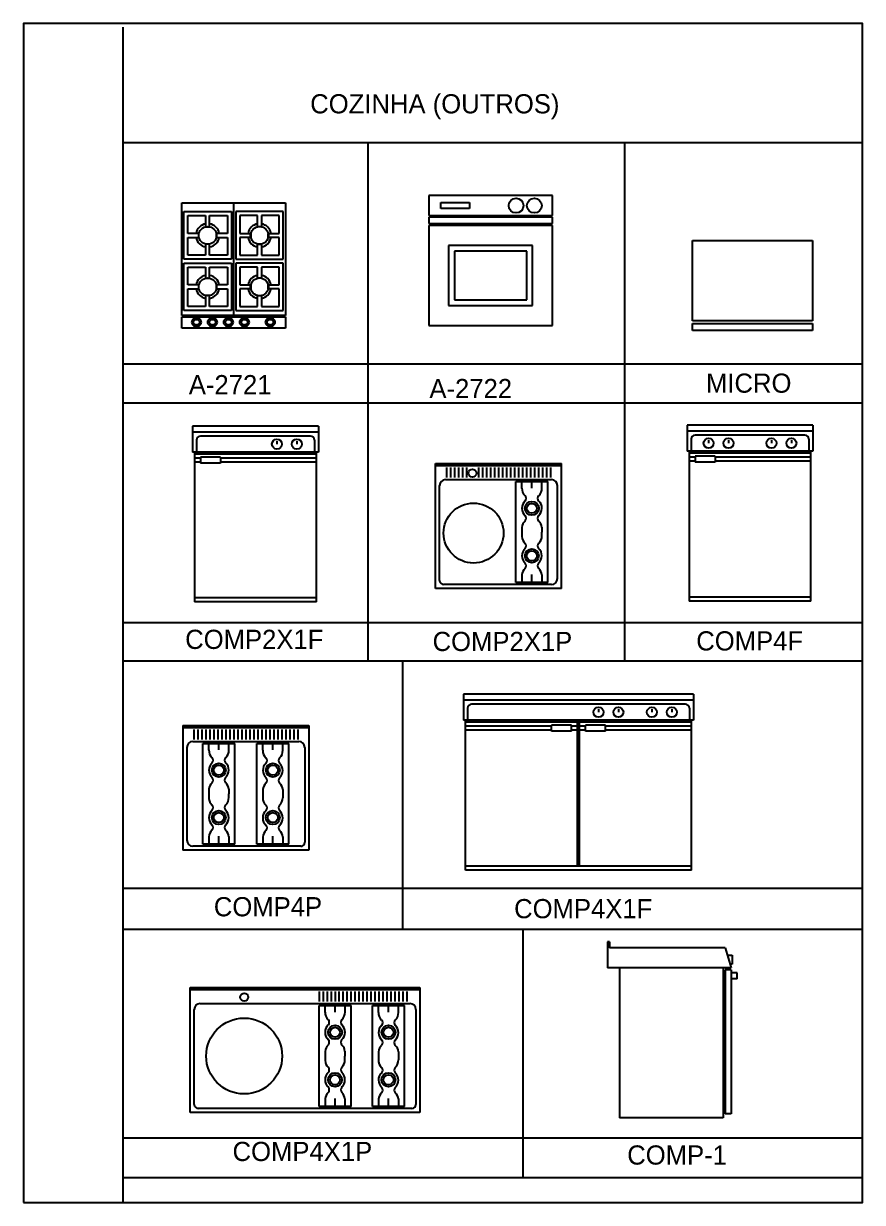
# Model space of a CAD drawing. Extents: x 15.4 to 35.8, y -13.1 to -0.1.
# Drawn here: x 20.28 to 24.48, y -12.97 to -7.07 of the extents above; entities that cross this region are included whole.
import ezdxf

# ---------------------------------------------------------------- set-up
doc = ezdxf.new("R2010")
doc.units = 0
doc.header["$MEASUREMENT"] = 0
doc.layers.get('0').update_dxf_attribs({"linetype": 'CONTINUOUS'})
for name, color, linetype in [('A-MOBILIA', 2, 'CONTINUOUS'), ('A-PECAS', 2, 'CONTINUOUS'), ('A-PEÇAS', 2, 'CONTINUOUS'), ('ELEV', 2, 'CONTINUOUS'), ('ESC1-50', 1, 'CONTINUOUS'), ('ESC50', 1, 'CONTINUOUS'), ('FOLHA', 3, 'CONTINUOUS'), ('PLANTA', 2, 'CONTINUOUS')]:
    doc.layers.add(name, color=color, linetype=linetype)

# ---------------------------------------------------------------- blocks, each defined once
blk = doc.blocks.new('A-2721')
at = {"layer": 'A-PEÇAS'}
for p, q in [((-0.26, 0), (0.26, 0)), ((-0.26, -0.563), (-0.26, 0)), ((0, 0), (0, -0.563)), ((0.26, 0), (0.26, -0.563)), ((-0.2488, -0.0435), (-0.0112, -0.0435)), ((-0.2488, -0.2812), (-0.2488, -0.0435)), ((-0.0112, -0.0435), (-0.0112, -0.2812)), ((0.0112, -0.0435), (0.0112, -0.2812)), ((0.2488, -0.0435), (0.0112, -0.0435)), ((0.2488, -0.2812), (0.2488, -0.0435)), ((-0.0112, -0.2812), (-0.2488, -0.2812)), ((0.0112, -0.2812), (0.2488, -0.2812)), ((-0.2488, -0.3012), (-0.0112, -0.3012)), ((-0.2488, -0.5389), (-0.2488, -0.3012)), ((-0.0112, -0.3012), (-0.0112, -0.5389)), ((0.2488, -0.3012), (0.0112, -0.3012)), ((0.0112, -0.3012), (0.0112, -0.5389)), ((0.2488, -0.5389), (0.2488, -0.3012)), ((0.26, -0.563), (-0.26, -0.563)), ((-0.26, -0.5704), (0.26, -0.5704)), ((-0.26, -0.6268), (-0.26, -0.5704)), ((-0.0112, -0.5389), (-0.2488, -0.5389)), ((0.0112, -0.5389), (0.2488, -0.5389)), ((0.26, -0.5704), (0.26, -0.6268)), ((0.26, -0.6268), (-0.26, -0.6268))]:
    blk.add_line(p, q, dxfattribs=at)
at = {"layer": 'ESC50'}
for p, q in [((-0.2288, -0.0635), (-0.14, -0.0635)), ((-0.2288, -0.1524), (-0.2288, -0.0635)), ((-0.14, -0.0635), (-0.14, -0.1189)), ((-0.12, -0.1189), (-0.12, -0.0635)), ((-0.12, -0.0635), (-0.0312, -0.0635)), ((-0.0312, -0.0635), (-0.0312, -0.1524)), ((0.12, -0.0635), (0.0312, -0.0635)), ((0.0312, -0.0635), (0.0312, -0.1524)), ((0.12, -0.1189), (0.12, -0.0635)), ((0.2288, -0.0635), (0.14, -0.0635)), ((0.14, -0.0635), (0.14, -0.1189)), ((0.2288, -0.1524), (0.2288, -0.0635)), ((-0.1735, -0.1524), (-0.2288, -0.1524)), ((-0.2288, -0.1724), (-0.1735, -0.1724)), ((-0.2288, -0.2612), (-0.2288, -0.1724)), ((-0.1735, -0.1724), (-0.1735, -0.1524)), ((-0.14, -0.1189), (-0.12, -0.1189)), ((-0.0865, -0.1524), (-0.0865, -0.1724)), ((-0.0312, -0.1524), (-0.0865, -0.1524)), ((-0.0865, -0.1724), (-0.0312, -0.1724)), ((-0.0312, -0.1724), (-0.0312, -0.2612)), ((0.0312, -0.1524), (0.0865, -0.1524)), ((0.0865, -0.1724), (0.0312, -0.1724)), ((0.0312, -0.1724), (0.0312, -0.2612)), ((0.0865, -0.1524), (0.0865, -0.1724)), ((0.14, -0.1189), (0.12, -0.1189)), ((0.1735, -0.1724), (0.1735, -0.1524)), ((0.1735, -0.1524), (0.2288, -0.1524)), ((0.2288, -0.1724), (0.1735, -0.1724)), ((0.2288, -0.2612), (0.2288, -0.1724)), ((-0.12, -0.2059), (-0.14, -0.2059)), ((-0.14, -0.2059), (-0.14, -0.2612)), ((-0.12, -0.2612), (-0.12, -0.2059)), ((0.12, -0.2612), (0.12, -0.2059)), ((0.12, -0.2059), (0.14, -0.2059)), ((0.14, -0.2059), (0.14, -0.2612)), ((-0.14, -0.2612), (-0.2288, -0.2612)), ((-0.0312, -0.2612), (-0.12, -0.2612)), ((0.0312, -0.2612), (0.12, -0.2612)), ((0.14, -0.2612), (0.2288, -0.2612)), ((-0.2288, -0.3212), (-0.14, -0.3212)), ((-0.2288, -0.4101), (-0.2288, -0.3212)), ((-0.14, -0.3212), (-0.14, -0.3766)), ((-0.12, -0.3766), (-0.12, -0.3212)), ((-0.12, -0.3212), (-0.0312, -0.3212)), ((-0.0312, -0.3212), (-0.0312, -0.4101)), ((0.12, -0.3212), (0.0312, -0.3212)), ((0.0312, -0.3212), (0.0312, -0.4101)), ((0.12, -0.3766), (0.12, -0.3212)), ((0.2288, -0.3212), (0.14, -0.3212)), ((0.14, -0.3212), (0.14, -0.3766)), ((0.2288, -0.4101), (0.2288, -0.3212)), ((-0.1735, -0.4101), (-0.2288, -0.4101)), ((-0.1735, -0.4301), (-0.1735, -0.4101)), ((-0.14, -0.3766), (-0.12, -0.3766)), ((-0.0312, -0.4101), (-0.0865, -0.4101)), ((-0.0865, -0.4101), (-0.0865, -0.4301)), ((0.0312, -0.4101), (0.0865, -0.4101)), ((0.0865, -0.4101), (0.0865, -0.4301)), ((0.14, -0.3766), (0.12, -0.3766)), ((0.1735, -0.4101), (0.2288, -0.4101)), ((0.1735, -0.4301), (0.1735, -0.4101)), ((-0.2288, -0.4301), (-0.1735, -0.4301)), ((-0.2288, -0.5189), (-0.2288, -0.4301)), ((-0.12, -0.4636), (-0.14, -0.4636)), ((-0.14, -0.4636), (-0.14, -0.5189)), ((-0.12, -0.5189), (-0.12, -0.4636)), ((-0.0865, -0.4301), (-0.0312, -0.4301)), ((-0.0312, -0.4301), (-0.0312, -0.5189)), ((0.0865, -0.4301), (0.0312, -0.4301)), ((0.0312, -0.4301), (0.0312, -0.5189)), ((0.12, -0.5189), (0.12, -0.4636)), ((0.12, -0.4636), (0.14, -0.4636)), ((0.14, -0.4636), (0.14, -0.5189)), ((0.2288, -0.4301), (0.1735, -0.4301)), ((0.2288, -0.5189), (0.2288, -0.4301)), ((-0.14, -0.5189), (-0.2288, -0.5189)), ((-0.0312, -0.5189), (-0.12, -0.5189)), ((0.0312, -0.5189), (0.12, -0.5189)), ((0.14, -0.5189), (0.2288, -0.5189))]:
    blk.add_line(p, q, dxfattribs=at)
for centre in [(-0.13, -0.1624), (0.13, -0.1624), (-0.13, -0.4201), (0.13, -0.4201)]:
    blk.add_circle(centre, 0.0446, dxfattribs=at)
for centre, radius, start, end in [((-0.13, -0.1624), 0.0586, 99.83336, 170.16664), ((-0.13, -0.1624), 0.0586, 9.83336, 80.16664), ((0.13, -0.1624), 0.0586, 99.83336, 170.16664), ((0.13, -0.1624), 0.0586, 9.83336, 80.16664), ((-0.13, -0.1624), 0.0586, 189.83336, 260.16664), ((-0.13, -0.1624), 0.0586, 279.83336, 350.16664), ((0.13, -0.1624), 0.0586, 189.83336, 260.16664), ((0.13, -0.1624), 0.0586, 279.83336, 350.16664), ((-0.13, -0.4201), 0.0586, 99.83336, 170.16664), ((-0.13, -0.4201), 0.0586, 9.83336, 80.16664), ((0.13, -0.4201), 0.0586, 99.83336, 170.16664), ((0.13, -0.4201), 0.0586, 9.83336, 80.16664), ((-0.13, -0.4201), 0.0586, 189.83336, 260.16664), ((-0.13, -0.4201), 0.0586, 279.83336, 350.16664), ((0.13, -0.4201), 0.0586, 189.83336, 260.16664), ((0.13, -0.4201), 0.0586, 279.83336, 350.16664), ((-0.1932, -0.5969), 0.0172, 150.73344, 180), ((-0.1896, -0.5989), 0.0214, 126.46923, 150.73344), ((-0.1872, -0.6021), 0.0253, 107.02238, 126.46923), ((-0.1896, -0.5989), 0.0134, 126.46923, 150.73344), ((-0.1896, -0.5989), 0.0134, 126.46923, 150.73344), ((-0.1872, -0.6021), 0.0173, 107.02238, 126.46923), ((-0.1872, -0.6021), 0.0173, 107.02238, 126.46923), ((-0.1857, -0.6071), 0.0305, 90, 107.02238), ((-0.1857, -0.6071), 0.0225, 90, 107.02238), ((-0.1857, -0.6071), 0.0225, 90, 107.02238), ((-0.1857, -0.6071), 0.0305, 72.97762, 90), ((-0.1857, -0.6071), 0.0225, 72.97762, 90), ((-0.1857, -0.6071), 0.0225, 72.97762, 90), ((-0.1842, -0.6021), 0.0173, 53.53077, 72.97762), ((-0.1842, -0.6021), 0.0173, 53.53077, 72.97762), ((-0.1842, -0.6021), 0.0253, 53.53077, 72.97762), ((-0.1818, -0.5989), 0.0134, 29.26656, 53.53077), ((-0.1818, -0.5989), 0.0134, 29.26656, 53.53077), ((-0.1818, -0.5989), 0.0214, 29.26656, 53.53077), ((-0.1782, -0.5969), 0.0172, 0, 29.26656), ((-0.1132, -0.5969), 0.0172, 150.73344, 180), ((-0.1096, -0.5989), 0.0214, 126.46923, 150.73344), ((-0.1072, -0.6021), 0.0253, 107.02238, 126.46923), ((-0.1096, -0.5989), 0.0134, 126.46923, 150.73344), ((-0.1096, -0.5989), 0.0134, 126.46923, 150.73344), ((-0.1072, -0.6021), 0.0173, 107.02238, 126.46923), ((-0.1072, -0.6021), 0.0173, 107.02238, 126.46923), ((-0.1057, -0.6071), 0.0305, 90, 107.02238), ((-0.1057, -0.6071), 0.0225, 90, 107.02238), ((-0.1057, -0.6071), 0.0225, 90, 107.02238), ((-0.1057, -0.6071), 0.0305, 72.97762, 90), ((-0.1057, -0.6071), 0.0225, 72.97762, 90), ((-0.1057, -0.6071), 0.0225, 72.97762, 90), ((-0.1042, -0.6021), 0.0173, 53.53077, 72.97762), ((-0.1042, -0.6021), 0.0173, 53.53077, 72.97762), ((-0.1042, -0.6021), 0.0253, 53.53077, 72.97762), ((-0.1018, -0.5989), 0.0134, 29.26656, 53.53077), ((-0.1018, -0.5989), 0.0134, 29.26656, 53.53077), ((-0.1018, -0.5989), 0.0214, 29.26656, 53.53077), ((-0.0982, -0.5969), 0.0172, 0, 29.26656), ((-0.0332, -0.5969), 0.0172, 150.73344, 180), ((-0.0296, -0.5989), 0.0214, 126.46923, 150.73344), ((-0.0272, -0.6021), 0.0253, 107.02238, 126.46923), ((-0.0296, -0.5989), 0.0134, 126.46923, 150.73344), ((-0.0296, -0.5989), 0.0134, 126.46923, 150.73344), ((-0.0272, -0.6021), 0.0173, 107.02238, 126.46923), ((-0.0272, -0.6021), 0.0173, 107.02238, 126.46923), ((-0.0257, -0.6071), 0.0305, 90, 107.02238), ((-0.0257, -0.6071), 0.0225, 90, 107.02238), ((-0.0257, -0.6071), 0.0225, 90, 107.02238), ((-0.0257, -0.6071), 0.0305, 72.97762, 90), ((-0.0257, -0.6071), 0.0225, 72.97762, 90), ((-0.0257, -0.6071), 0.0225, 72.97762, 90), ((-0.0242, -0.6021), 0.0173, 53.53077, 72.97762), ((-0.0242, -0.6021), 0.0173, 53.53077, 72.97762), ((-0.0242, -0.6021), 0.0253, 53.53077, 72.97762), ((-0.0218, -0.5989), 0.0134, 29.26656, 53.53077), ((-0.0218, -0.5989), 0.0134, 29.26656, 53.53077), ((-0.0218, -0.5989), 0.0214, 29.26656, 53.53077), ((-0.0182, -0.5969), 0.0172, 360, 29.26656), ((0.0468, -0.5969), 0.0172, 150.73344, 180), ((0.0504, -0.5989), 0.0214, 126.46923, 150.73344), ((0.0528, -0.6021), 0.0253, 107.02238, 126.46923), ((0.0504, -0.5989), 0.0134, 126.46923, 150.73344), ((0.0504, -0.5989), 0.0134, 126.46923, 150.73344), ((0.0528, -0.6021), 0.0173, 107.02238, 126.46923), ((0.0528, -0.6021), 0.0173, 107.02238, 126.46923), ((0.0543, -0.6071), 0.0305, 90, 107.02238), ((0.0543, -0.6071), 0.0225, 90, 107.02238), ((0.0543, -0.6071), 0.0225, 90, 107.02238), ((0.0543, -0.6071), 0.0305, 72.97762, 90), ((0.0543, -0.6071), 0.0225, 72.97762, 90), ((0.0543, -0.6071), 0.0225, 72.97762, 90), ((0.0558, -0.6021), 0.0173, 53.53077, 72.97762), ((0.0558, -0.6021), 0.0173, 53.53077, 72.97762), ((0.0558, -0.6021), 0.0253, 53.53077, 72.97762), ((0.0582, -0.5989), 0.0134, 29.26656, 53.53077), ((0.0582, -0.5989), 0.0134, 29.26656, 53.53077), ((0.0582, -0.5989), 0.0214, 29.26656, 53.53077), ((0.0618, -0.5969), 0.0172, 360, 29.26656), ((0.176, -0.5969), 0.0172, 150.73344, 180), ((0.1796, -0.5989), 0.0214, 126.46923, 150.73344), ((0.182, -0.6021), 0.0253, 107.02238, 126.46923), ((0.1796, -0.5989), 0.0134, 126.46923, 150.73344), ((0.1796, -0.5989), 0.0134, 126.46923, 150.73344), ((0.182, -0.6021), 0.0173, 107.02238, 126.46923), ((0.182, -0.6021), 0.0173, 107.02238, 126.46923), ((0.1835, -0.6071), 0.0305, 90, 107.02238), ((0.1835, -0.6071), 0.0225, 90, 107.02238), ((0.1835, -0.6071), 0.0225, 90, 107.02238), ((0.1835, -0.6071), 0.0305, 72.97762, 90), ((0.1835, -0.6071), 0.0225, 72.97762, 90), ((0.1835, -0.6071), 0.0225, 72.97762, 90), ((0.185, -0.6021), 0.0173, 53.53077, 72.97762), ((0.185, -0.6021), 0.0173, 53.53077, 72.97762), ((0.185, -0.6021), 0.0253, 53.53077, 72.97762), ((0.1874, -0.5989), 0.0134, 29.26656, 53.53077), ((0.1874, -0.5989), 0.0134, 29.26656, 53.53077), ((0.1874, -0.5989), 0.0214, 29.26656, 53.53077), ((0.1909, -0.5969), 0.0172, 0, 29.26656), ((-0.1932, -0.5969), 0.0172, 180, 209.26656), ((-0.1896, -0.5949), 0.0214, 209.26656, 233.53077), ((-0.1932, -0.5969), 0.00924, 150.73344, 180), ((-0.1932, -0.5969), 0.00924, 150.73344, 180), ((-0.1932, -0.5969), 0.00924, 180, 209.26656), ((-0.1932, -0.5969), 0.00924, 180, 209.26656), ((-0.1872, -0.5917), 0.0253, 233.53077, 252.97762), ((-0.1896, -0.5949), 0.0134, 209.26656, 233.53077), ((-0.1896, -0.5949), 0.0134, 209.26656, 233.53077), ((-0.1872, -0.5917), 0.0173, 233.53077, 252.97762), ((-0.1872, -0.5917), 0.0173, 233.53077, 252.97762), ((-0.1857, -0.5867), 0.0305, 252.97762, 270), ((-0.1857, -0.5867), 0.0225, 252.97762, 270), ((-0.1857, -0.5867), 0.0225, 252.97762, 270), ((-0.1857, -0.5867), 0.0225, 270, 287.02238), ((-0.1857, -0.5867), 0.0225, 270, 287.02238), ((-0.1857, -0.5867), 0.0305, 270, 287.02238), ((-0.1842, -0.5917), 0.0173, 287.02238, 306.46923), ((-0.1842, -0.5917), 0.0173, 287.02238, 306.46923), ((-0.1842, -0.5917), 0.0253, 287.02238, 306.46923), ((-0.1818, -0.5949), 0.0134, 306.46923, 330.73344), ((-0.1818, -0.5949), 0.0134, 306.46923, 330.73344), ((-0.1782, -0.5969), 0.00924, 0, 29.26656), ((-0.1782, -0.5969), 0.00924, 0, 29.26656), ((-0.1782, -0.5969), 0.00924, 330.73344, 360), ((-0.1782, -0.5969), 0.00924, 330.73344, 360), ((-0.1818, -0.5949), 0.0214, 306.46923, 330.73344), ((-0.1782, -0.5969), 0.0172, 330.73344, 0), ((-0.1132, -0.5969), 0.0172, 180, 209.26656), ((-0.1096, -0.5949), 0.0214, 209.26656, 233.53077), ((-0.1132, -0.5969), 0.00924, 150.73344, 180), ((-0.1132, -0.5969), 0.00924, 150.73344, 180), ((-0.1132, -0.5969), 0.00924, 180, 209.26656), ((-0.1132, -0.5969), 0.00924, 180, 209.26656), ((-0.1072, -0.5917), 0.0253, 233.53077, 252.97762), ((-0.1096, -0.5949), 0.0134, 209.26656, 233.53077), ((-0.1096, -0.5949), 0.0134, 209.26656, 233.53077), ((-0.1072, -0.5917), 0.0173, 233.53077, 252.97762), ((-0.1072, -0.5917), 0.0173, 233.53077, 252.97762), ((-0.1057, -0.5867), 0.0305, 252.97762, 270), ((-0.1057, -0.5867), 0.0225, 252.97762, 270), ((-0.1057, -0.5867), 0.0225, 252.97762, 270), ((-0.1057, -0.5867), 0.0225, 270, 287.02238), ((-0.1057, -0.5867), 0.0225, 270, 287.02238), ((-0.1057, -0.5867), 0.0305, 270, 287.02238), ((-0.1042, -0.5917), 0.0173, 287.02238, 306.46923), ((-0.1042, -0.5917), 0.0173, 287.02238, 306.46923), ((-0.1042, -0.5917), 0.0253, 287.02238, 306.46923), ((-0.1018, -0.5949), 0.0134, 306.46923, 330.73344), ((-0.1018, -0.5949), 0.0134, 306.46923, 330.73344), ((-0.0982, -0.5969), 0.00924, 0, 29.26656), ((-0.0982, -0.5969), 0.00924, 0, 29.26656), ((-0.0982, -0.5969), 0.00924, 330.73344, 360), ((-0.0982, -0.5969), 0.00924, 330.73344, 360), ((-0.1018, -0.5949), 0.0214, 306.46923, 330.73344), ((-0.0982, -0.5969), 0.0172, 330.73344, 0), ((-0.0332, -0.5969), 0.0172, 180, 209.26656), ((-0.0296, -0.5949), 0.0214, 209.26656, 233.53077), ((-0.0332, -0.5969), 0.00924, 150.73344, 180), ((-0.0332, -0.5969), 0.00924, 150.73344, 180), ((-0.0332, -0.5969), 0.00924, 180, 209.26656), ((-0.0332, -0.5969), 0.00924, 180, 209.26656), ((-0.0272, -0.5917), 0.0253, 233.53077, 252.97762), ((-0.0296, -0.5949), 0.0134, 209.26656, 233.53077), ((-0.0296, -0.5949), 0.0134, 209.26656, 233.53077), ((-0.0272, -0.5917), 0.0173, 233.53077, 252.97762), ((-0.0272, -0.5917), 0.0173, 233.53077, 252.97762), ((-0.0257, -0.5867), 0.0305, 252.97762, 270), ((-0.0257, -0.5867), 0.0225, 252.97762, 270), ((-0.0257, -0.5867), 0.0225, 252.97762, 270), ((-0.0257, -0.5867), 0.0225, 270, 287.02238), ((-0.0257, -0.5867), 0.0225, 270, 287.02238), ((-0.0257, -0.5867), 0.0305, 270, 287.02238), ((-0.0242, -0.5917), 0.0173, 287.02238, 306.46923), ((-0.0242, -0.5917), 0.0173, 287.02238, 306.46923), ((-0.0242, -0.5917), 0.0253, 287.02238, 306.46923), ((-0.0218, -0.5949), 0.0134, 306.46923, 330.73344), ((-0.0218, -0.5949), 0.0134, 306.46923, 330.73344), ((-0.0182, -0.5969), 0.00924, 0, 29.26656), ((-0.0182, -0.5969), 0.00924, 0, 29.26656), ((-0.0182, -0.5969), 0.00924, 330.73344, 360), ((-0.0182, -0.5969), 0.00924, 330.73344, 0), ((-0.0218, -0.5949), 0.0214, 306.46923, 330.73344), ((-0.0182, -0.5969), 0.0172, 330.73344, 0), ((0.0468, -0.5969), 0.0172, 180, 209.26656), ((0.0504, -0.5949), 0.0214, 209.26656, 233.53077), ((0.0468, -0.5969), 0.00924, 150.73344, 180), ((0.0468, -0.5969), 0.00924, 150.73344, 180), ((0.0468, -0.5969), 0.00924, 180, 209.26656), ((0.0468, -0.5969), 0.00924, 180, 209.26656), ((0.0528, -0.5917), 0.0253, 233.53077, 252.97762), ((0.0504, -0.5949), 0.0134, 209.26656, 233.53077), ((0.0504, -0.5949), 0.0134, 209.26656, 233.53077), ((0.0528, -0.5917), 0.0173, 233.53077, 252.97762), ((0.0528, -0.5917), 0.0173, 233.53077, 252.97762), ((0.0543, -0.5867), 0.0305, 252.97762, 270), ((0.0543, -0.5867), 0.0225, 252.97762, 270), ((0.0543, -0.5867), 0.0225, 252.97762, 270), ((0.0543, -0.5867), 0.0225, 270, 287.02238), ((0.0543, -0.5867), 0.0225, 270, 287.02238), ((0.0543, -0.5867), 0.0305, 270, 287.02238), ((0.0558, -0.5917), 0.0173, 287.02238, 306.46923), ((0.0558, -0.5917), 0.0173, 287.02238, 306.46923), ((0.0558, -0.5917), 0.0253, 287.02238, 306.46923), ((0.0582, -0.5949), 0.0134, 306.46923, 330.73344), ((0.0582, -0.5949), 0.0134, 306.46923, 330.73344), ((0.0618, -0.5969), 0.00924, 0, 29.26656), ((0.0618, -0.5969), 0.00924, 0, 29.26656), ((0.0618, -0.5969), 0.00924, 330.73344, 360), ((0.0618, -0.5969), 0.00924, 330.73344, 0), ((0.0582, -0.5949), 0.0214, 306.46923, 330.73344), ((0.0618, -0.5969), 0.0172, 330.73344, 0), ((0.176, -0.5969), 0.0172, 180, 209.26656), ((0.1796, -0.5949), 0.0214, 209.26656, 233.53077), ((0.176, -0.5969), 0.00924, 150.73344, 180), ((0.176, -0.5969), 0.00924, 150.73344, 180), ((0.176, -0.5969), 0.00924, 180, 209.26656), ((0.176, -0.5969), 0.00924, 180, 209.26656), ((0.182, -0.5917), 0.0253, 233.53077, 252.97762), ((0.1796, -0.5949), 0.0134, 209.26656, 233.53077), ((0.1796, -0.5949), 0.0134, 209.26656, 233.53077), ((0.182, -0.5917), 0.0173, 233.53077, 252.97762), ((0.182, -0.5917), 0.0173, 233.53077, 252.97762), ((0.1835, -0.5867), 0.0305, 252.97762, 270), ((0.1835, -0.5867), 0.0225, 252.97762, 270), ((0.1835, -0.5867), 0.0225, 252.97762, 270), ((0.1835, -0.5867), 0.0225, 270, 287.02238), ((0.1835, -0.5867), 0.0225, 270, 287.02238), ((0.1835, -0.5867), 0.0305, 270, 287.02238), ((0.185, -0.5917), 0.0173, 287.02238, 306.46923), ((0.185, -0.5917), 0.0173, 287.02238, 306.46923), ((0.185, -0.5917), 0.0253, 287.02238, 306.46923), ((0.1874, -0.5949), 0.0134, 306.46923, 330.73344), ((0.1874, -0.5949), 0.0134, 306.46923, 330.73344), ((0.1909, -0.5969), 0.00924, 360, 29.26656), ((0.1909, -0.5969), 0.00924, 0, 29.26656), ((0.1909, -0.5969), 0.00924, 330.73344, 0), ((0.1909, -0.5969), 0.00924, 330.73344, 0), ((0.1874, -0.5949), 0.0214, 306.46923, 330.73344), ((0.1909, -0.5969), 0.0172, 330.73344, 360)]:
    blk.add_arc(centre, radius, start, end, dxfattribs=at)
blk = doc.blocks.new('A-2722')
at = {"layer": 'A-PEÇAS'}
for p, q in [((0.31, 0.65), (-0.31, 0.65)), ((-0.31, 0.65), (-0.31, 0.55)), ((-0.31, 0.55), (0.31, 0.55)), ((0.31, 0.5416), (-0.31, 0.5416)), ((-0.31, 0.5416), (-0.31, 0.5097)), ((0.31, 0.5097), (0.31, 0.5416)), ((-0.31, 0.5097), (0.31, 0.5097)), ((0.31, 0.5), (-0.31, 0.5)), ((-0.31, 0.5), (-0.31, 0)), ((0.31, 0), (0.31, 0.5)), ((-0.31, 0), (0.31, 0))]:
    blk.add_line(p, q, dxfattribs=at)
at = {"layer": 'ESC50'}
for p, q in [((0.31, 0.55), (0.31, 0.65)), ((-0.25, 0.5852), (-0.25, 0.6152)), ((-0.25, 0.6152), (-0.105, 0.6152)), ((-0.105, 0.6152), (-0.105, 0.5852)), ((-0.105, 0.5852), (-0.25, 0.5852)), ((0.21, 0.4), (-0.21, 0.4)), ((-0.21, 0.4), (-0.21, 0.1)), ((0.1816, 0.3716), (-0.1816, 0.3716)), ((-0.1816, 0.3716), (-0.1816, 0.1284)), ((0.1816, 0.1284), (0.1816, 0.3716)), ((0.21, 0.1), (0.21, 0.4)), ((-0.1816, 0.1284), (0.1816, 0.1284)), ((-0.21, 0.1), (0.21, 0.1))]:
    blk.add_line(p, q, dxfattribs=at)
for centre in [(0.1277, 0.5998), (0.219, 0.5998)]:
    blk.add_circle(centre, 0.037, dxfattribs=at)
blk = doc.blocks.new('MICRO')
at = {"layer": 'A-PEÇAS'}
for p, q in [((-0.3, 0), (0.3, 0)), ((-0.3, -0.4018), (-0.3, 0)), ((0.3, 0), (0.3, -0.4018)), ((0.3, -0.4018), (-0.3, -0.4018)), ((-0.3, -0.45), (-0.3, -0.4156)), ((-0.3, -0.4156), (0.3, -0.4156)), ((0.3, -0.45), (-0.3, -0.45)), ((0.3, -0.4156), (0.3, -0.45))]:
    blk.add_line(p, q, dxfattribs=at)
blk = doc.blocks.new('COMP2X1F')
at = {"layer": 'ELEV'}
for p, q in [((3.1137, 1.6576), (2.4837, 1.6576)), ((2.4837, 1.6576), (2.4837, 1.5276)), ((3.1137, 1.6576), (3.1137, 1.5276)), ((3.1137, 1.6276), (2.4837, 1.6276)), ((3.0737, 1.6076), (2.5237, 1.6076)), ((2.5037, 1.5876), (2.5037, 1.5276)), ((3.0937, 1.5876), (3.0937, 1.5276)), ((3.1137, 1.5276), (2.4837, 1.5276)), ((3.1137, 1.5276), (2.4837, 1.5276)), ((2.4937, 1.5276), (2.4937, 0.7776)), ((2.6237, 1.5026), (2.5237, 1.5026)), ((2.5237, 1.5026), (2.5237, 1.4726)), ((2.6237, 1.5026), (2.6237, 1.4726)), ((3.1037, 0.7776), (3.1037, 1.5276)), ((2.6237, 1.4726), (2.5237, 1.4726)), ((3.1037, 0.7976), (2.4937, 0.7976)), ((3.1037, 0.7776), (2.4937, 0.7776))]:
    blk.add_line(p, q, dxfattribs=at)
for centre in [(2.9062, 1.5676), (3.0058, 1.5676)]:
    blk.add_circle(centre, 0.025, dxfattribs=at)
for centre, start, end in [((2.5237, 1.5876), 90, 180), ((3.0737, 1.5876), 0, 90)]:
    blk.add_arc(centre, 0.02, start, end, dxfattribs=at)
at = {"layer": 'ESC1-50'}
for p, q in [((2.9062, 1.5826), (2.9062, 1.5676)), ((3.0058, 1.5826), (3.0058, 1.5676)), ((3.1037, 1.5176), (2.4937, 1.5176)), ((2.5237, 1.4976), (2.4937, 1.4976)), ((2.5237, 1.4776), (2.4937, 1.4776)), ((3.1037, 1.4976), (2.6237, 1.4976)), ((3.1037, 1.4776), (2.6237, 1.4776))]:
    blk.add_line(p, q, dxfattribs=at)
blk = doc.blocks.new('COMP2X1P')
at = {"layer": 'ESC1-50'}
for p, q in [((1.9637, 2.3694), (2.5937, 2.3694)), ((2.0383, 2.3594), (2.0383, 2.3095)), ((2.0783, 2.3594), (2.0783, 2.3095)), ((2.1183, 2.3594), (2.1183, 2.3095)), ((2.1983, 2.3594), (2.1983, 2.3095)), ((2.2383, 2.3594), (2.2383, 2.3095)), ((2.2783, 2.3594), (2.2783, 2.3095)), ((2.3183, 2.3594), (2.3183, 2.3095)), ((2.3583, 2.3594), (2.3583, 2.3095)), ((2.3983, 2.3594), (2.3983, 2.3095)), ((2.4383, 2.3594), (2.4383, 2.3095)), ((2.4783, 2.3594), (2.4783, 2.3095)), ((2.5183, 2.3594), (2.5183, 2.3095)), ((2.3658, 2.2895), (2.5258, 2.2895)), ((2.4458, 2.2568), (2.4458, 2.2895)), ((2.5258, 1.7844), (2.3658, 1.7844)), ((2.4456, 1.7844), (2.4456, 1.8244))]:
    blk.add_line(p, q, dxfattribs=at)
for centre in [(2.4458, 2.1556), (2.4456, 1.9181)]:
    blk.add_circle(centre, 0.035, dxfattribs=at)
at = {"layer": 'PLANTA'}
for p, q in [((1.9637, 2.3794), (2.5937, 2.3794)), ((1.9637, 1.7544), (1.9637, 2.3794)), ((2.5937, 1.7544), (2.5937, 2.3794)), ((2.0183, 2.3594), (2.0183, 2.3095)), ((2.0583, 2.3594), (2.0583, 2.3095)), ((2.0983, 2.3594), (2.0983, 2.3095)), ((2.1783, 2.3594), (2.1783, 2.3095)), ((2.2183, 2.3594), (2.2183, 2.3095)), ((2.2583, 2.3594), (2.2583, 2.3095)), ((2.2983, 2.3594), (2.2983, 2.3095)), ((2.3383, 2.3594), (2.3383, 2.3095)), ((2.3783, 2.3594), (2.3783, 2.3095)), ((2.4183, 2.3594), (2.4183, 2.3095)), ((2.4583, 2.3594), (2.4583, 2.3095)), ((2.4983, 2.3594), (2.4983, 2.3095)), ((2.5383, 2.3594), (2.5383, 2.3095)), ((1.9837, 1.7944), (1.9837, 2.2695)), ((2.0137, 2.2995), (2.5437, 2.2995)), ((2.3658, 1.7844), (2.3658, 2.2895)), ((2.3958, 2.2551), (2.3958, 2.2895)), ((2.4958, 2.2568), (2.4958, 2.2895)), ((2.5258, 1.7844), (2.5258, 2.2895)), ((2.5737, 1.8044), (2.5737, 2.2695)), ((2.396, 2.0606), (2.396, 2.0138)), ((2.4956, 2.0606), (2.4956, 2.0369)), ((2.4956, 2.0193), (2.4956, 2.0369)), ((2.5437, 1.7744), (2.0037, 1.7744)), ((2.3958, 1.8231), (2.3958, 1.7844)), ((2.4954, 1.8231), (2.4954, 1.7844)), ((2.5937, 1.7544), (1.9637, 1.7544))]:
    blk.add_line(p, q, dxfattribs=at)
for centre, radius in [((2.1477, 2.3317), 0.02), ((2.1537, 2.0319), 0.15), ((2.4458, 2.1556), 0.025), ((2.4456, 1.9181), 0.025)]:
    blk.add_circle(centre, radius, dxfattribs=at)
for centre, radius, start, end in [((2.0137, 2.2695), 0.03, 90, 180), ((2.4458, 2.2551), 0.05, 178.10739, 226.5824), ((2.4458, 2.2551), 0.05, 313.4176, 1.89261), ((2.5437, 2.2695), 0.03, 0, 90), ((2.4458, 2.1556), 0.05, 132.23983, 228.61423), ((2.3971, 2.2057), 0.0201, 319.58393, 40.80665), ((2.4948, 2.2056), 0.0201, 139.10667, 220.33001), ((2.4458, 2.1556), 0.05, 311.38577, 47.76017), ((2.4458, 2.0557), 0.05, 133.26371, 174.87214), ((2.397, 2.1057), 0.0201, 319.58393, 40.80665), ((2.4948, 2.1055), 0.0201, 139.10667, 220.33001), ((2.4458, 2.0557), 0.05, 5.12786, 46.73629), ((2.4456, 2.0176), 0.05, 184.35944, 226.5824), ((2.4456, 2.0176), 0.05, 313.4176, 1.89261), ((2.4456, 1.9181), 0.05, 132.23983, 228.61423), ((2.3969, 1.9682), 0.0201, 319.58393, 40.80665), ((2.4946, 1.9681), 0.0201, 139.10667, 220.33001), ((2.4456, 1.9181), 0.05, 311.38577, 47.76017), ((2.4456, 1.8182), 0.05, 133.26371, 174.87214), ((2.3968, 1.8682), 0.0201, 319.58393, 40.80665), ((2.4946, 1.868), 0.0201, 139.10667, 220.33001), ((2.4456, 1.8182), 0.05, 5.12786, 46.73629), ((2.0037, 1.7944), 0.02, 180, 270), ((2.5437, 1.8044), 0.03, 270, 0)]:
    blk.add_arc(centre, radius, start, end, dxfattribs=at)
blk = doc.blocks.new('COMP4F')
at = {"layer": 'ELEV'}
for p, q in [((3.9505, 1.6576), (3.3205, 1.6576)), ((3.3205, 1.6576), (3.3205, 1.5276)), ((3.9505, 1.6576), (3.9505, 1.5276)), ((3.9505, 1.6276), (3.3205, 1.6276)), ((3.9105, 1.6076), (3.3605, 1.6076)), ((3.3405, 1.5876), (3.3405, 1.5276)), ((3.9305, 1.5876), (3.9305, 1.5276)), ((3.9505, 1.5276), (3.3205, 1.5276)), ((3.9505, 1.5276), (3.3205, 1.5276)), ((3.3305, 1.5276), (3.3305, 0.7776)), ((3.4605, 1.5026), (3.3605, 1.5026)), ((3.3605, 1.5026), (3.3605, 1.4726)), ((3.4605, 1.5026), (3.4605, 1.4726)), ((3.9405, 0.7776), (3.9405, 1.5276)), ((3.4605, 1.4726), (3.3605, 1.4726)), ((3.9405, 0.7976), (3.3305, 0.7976)), ((3.9405, 0.7776), (3.3305, 0.7776))]:
    blk.add_line(p, q, dxfattribs=at)
for centre in [(3.4285, 1.5676), (3.5281, 1.5676), (3.743, 1.5676), (3.8426, 1.5676)]:
    blk.add_circle(centre, 0.025, dxfattribs=at)
for centre, start, end in [((3.3605, 1.5876), 90, 180), ((3.9105, 1.5876), 0, 90)]:
    blk.add_arc(centre, 0.02, start, end, dxfattribs=at)
at = {"layer": 'ESC1-50'}
for p, q in [((3.4285, 1.5826), (3.4285, 1.5676)), ((3.5281, 1.5826), (3.5281, 1.5676)), ((3.743, 1.5826), (3.743, 1.5676)), ((3.8426, 1.5826), (3.8426, 1.5676)), ((3.9405, 1.5176), (3.3305, 1.5176)), ((3.3605, 1.4976), (3.3305, 1.4976)), ((3.3605, 1.4776), (3.3305, 1.4776)), ((3.9405, 1.4976), (3.4605, 1.4976)), ((3.9405, 1.4776), (3.4605, 1.4776))]:
    blk.add_line(p, q, dxfattribs=at)
blk = doc.blocks.new('COMP4P')
at = {"layer": 'ESC1-50'}
for p, q in [((2.4837, 2.3694), (3.1137, 2.3694)), ((2.5387, 2.3594), (2.5387, 2.3095)), ((2.5787, 2.3594), (2.5787, 2.3095)), ((2.6187, 2.3594), (2.6187, 2.3095)), ((2.6587, 2.3594), (2.6587, 2.3095)), ((2.6987, 2.3594), (2.6987, 2.3095)), ((2.7387, 2.3594), (2.7387, 2.3095)), ((2.7787, 2.3594), (2.7787, 2.3095)), ((2.8187, 2.3594), (2.8187, 2.3095)), ((2.8587, 2.3594), (2.8587, 2.3095)), ((2.8987, 2.3594), (2.8987, 2.3095)), ((2.9387, 2.3594), (2.9387, 2.3095)), ((2.9787, 2.3594), (2.9787, 2.3095)), ((3.0187, 2.3594), (3.0187, 2.3095)), ((3.0587, 2.3594), (3.0587, 2.3095)), ((2.5837, 2.2895), (2.7437, 2.2895)), ((2.6637, 2.2568), (2.6637, 2.2895)), ((2.8537, 2.2895), (3.0137, 2.2895)), ((2.9337, 2.2568), (2.9337, 2.2895)), ((2.7437, 1.7844), (2.5837, 1.7844)), ((2.6635, 1.7844), (2.6635, 1.8244)), ((3.0137, 1.7844), (2.8537, 1.7844)), ((2.9335, 1.7844), (2.9335, 1.8244))]:
    blk.add_line(p, q, dxfattribs=at)
for centre in [(2.6637, 2.1556), (2.9337, 2.1556), (2.6635, 1.9181), (2.9335, 1.9181)]:
    blk.add_circle(centre, 0.035, dxfattribs=at)
at = {"layer": 'PLANTA'}
for p, q in [((2.4837, 2.3794), (3.1137, 2.3794)), ((2.4837, 2.3794), (2.4837, 1.7544)), ((3.1137, 2.3794), (3.1137, 1.7544)), ((2.5587, 2.3594), (2.5587, 2.3095)), ((2.5987, 2.3594), (2.5987, 2.3095)), ((2.6387, 2.3594), (2.6387, 2.3095)), ((2.6787, 2.3594), (2.6787, 2.3095)), ((2.7187, 2.3594), (2.7187, 2.3095)), ((2.7587, 2.3594), (2.7587, 2.3095)), ((2.7987, 2.3594), (2.7987, 2.3095)), ((2.8387, 2.3594), (2.8387, 2.3095)), ((2.8787, 2.3594), (2.8787, 2.3095)), ((2.9187, 2.3594), (2.9187, 2.3095)), ((2.9587, 2.3594), (2.9587, 2.3095)), ((2.9987, 2.3594), (2.9987, 2.3095)), ((3.0387, 2.3594), (3.0387, 2.3095)), ((2.5037, 2.2695), (2.5037, 1.8044)), ((2.5337, 2.2995), (3.0637, 2.2995)), ((2.5837, 1.7844), (2.5837, 2.2895)), ((2.6137, 2.2551), (2.6137, 2.2895)), ((2.7137, 2.2568), (2.7137, 2.2895)), ((2.7437, 1.7844), (2.7437, 2.2895)), ((2.8537, 2.0869), (2.8537, 2.2895)), ((2.8837, 2.2551), (2.8837, 2.2895)), ((2.9837, 2.2568), (2.9837, 2.2895)), ((3.0137, 2.0869), (3.0137, 2.2895)), ((3.0937, 2.2695), (3.0937, 1.7944)), ((2.8537, 1.7844), (2.8537, 2.0869)), ((3.0137, 1.7844), (3.0137, 2.0869)), ((2.6139, 2.0606), (2.6139, 2.0138)), ((2.7135, 2.0606), (2.7135, 2.0369)), ((2.7135, 2.0193), (2.7135, 2.0369)), ((2.8839, 2.0585), (2.8835, 2.0176)), ((2.9835, 2.0585), (2.9835, 2.0176)), ((3.0737, 1.7744), (2.5337, 1.7744)), ((2.6137, 1.8231), (2.6137, 1.7844)), ((2.7133, 1.8231), (2.7133, 1.7844)), ((2.8837, 1.8231), (2.8837, 1.7844)), ((2.9833, 1.8231), (2.9833, 1.7844)), ((3.1137, 1.7544), (2.4837, 1.7544))]:
    blk.add_line(p, q, dxfattribs=at)
for centre in [(2.6637, 2.1556), (2.9337, 2.1556), (2.6635, 1.9181), (2.9335, 1.9181)]:
    blk.add_circle(centre, 0.025, dxfattribs=at)
for centre, radius, start, end in [((2.5337, 2.2695), 0.03, 90, 180), ((2.6637, 2.2551), 0.05, 178.10739, 226.5824), ((2.6637, 2.2551), 0.05, 313.4176, 1.89261), ((2.9337, 2.2535), 0.05, 178.10739, 226.5824), ((2.9337, 2.2535), 0.05, 313.4176, 1.89261), ((3.0637, 2.2695), 0.03, 0, 90), ((2.6637, 2.1556), 0.05, 132.23983, 228.61423), ((2.615, 2.2057), 0.0201, 319.58393, 40.80665), ((2.7128, 2.2056), 0.0201, 139.10667, 220.33001), ((2.6637, 2.1556), 0.05, 311.38577, 47.76017), ((2.9337, 2.154), 0.05, 132.23983, 228.61423), ((2.885, 2.204), 0.0201, 319.58393, 40.80665), ((2.9828, 2.204), 0.0201, 139.10667, 220.33001), ((2.9337, 2.154), 0.05, 311.38577, 47.76017), ((2.6637, 2.0557), 0.05, 133.26371, 174.87214), ((2.6149, 2.1057), 0.0201, 319.58393, 40.80665), ((2.7128, 2.1055), 0.0201, 139.10667, 220.33001), ((2.6637, 2.0557), 0.05, 5.12786, 46.73629), ((2.9337, 2.054), 0.05, 133.26371, 174.87214), ((2.8849, 2.104), 0.0201, 319.58393, 40.80665), ((2.9828, 2.1039), 0.0201, 139.10667, 220.33001), ((2.9337, 2.054), 0.05, 5.12786, 46.73629), ((2.6635, 2.0176), 0.05, 184.35944, 226.5824), ((2.6635, 2.0176), 0.05, 313.4176, 1.89261), ((2.9335, 2.016), 0.05, 178.10739, 226.5824), ((2.9335, 2.016), 0.05, 313.4176, 1.89261), ((2.6635, 1.9181), 0.05, 132.23983, 228.61423), ((2.6148, 1.9682), 0.0201, 319.58393, 40.80665), ((2.7126, 1.9681), 0.0201, 139.10667, 220.33001), ((2.6635, 1.9181), 0.05, 311.38577, 47.76017), ((2.9335, 1.9165), 0.05, 132.23983, 228.61423), ((2.8848, 1.9665), 0.0201, 319.58393, 40.80665), ((2.9826, 1.9665), 0.0201, 139.10667, 220.33001), ((2.9335, 1.9165), 0.05, 311.38577, 47.76017), ((2.6635, 1.8182), 0.05, 133.26371, 174.87214), ((2.6147, 1.8682), 0.0201, 319.58393, 40.80665), ((2.7126, 1.868), 0.0201, 139.10667, 220.33001), ((2.6635, 1.8182), 0.05, 5.12786, 46.73629), ((2.9335, 1.8165), 0.05, 133.26371, 174.87214), ((2.8847, 1.8665), 0.0201, 319.58393, 40.80665), ((2.9826, 1.8664), 0.0201, 139.10667, 220.33001), ((2.9335, 1.8165), 0.05, 5.12786, 46.73629), ((2.5337, 1.8044), 0.03, 180, 270), ((3.0737, 1.7944), 0.02, 270, 0)]:
    blk.add_arc(centre, radius, start, end, dxfattribs=at)
blk = doc.blocks.new('COMP4X1F')
at = {"layer": 'ELEV'}
for p, q in [((1.9637, 1.6576), (1.9637, 1.5276)), ((3.1137, 1.6576), (1.9637, 1.6576)), ((3.1137, 1.6576), (3.1137, 1.5276)), ((3.1137, 1.6276), (1.9637, 1.6276)), ((3.0737, 1.6076), (2.0037, 1.6076)), ((1.9837, 1.5876), (1.9837, 1.5276)), ((3.0937, 1.5876), (3.0937, 1.5276)), ((3.1137, 1.5276), (1.9637, 1.5276)), ((3.1137, 1.5276), (1.9637, 1.5276)), ((1.9737, 0.7776), (1.9737, 1.5276)), ((2.5037, 1.5026), (2.4037, 1.5026)), ((2.4037, 1.4726), (2.4037, 1.5026)), ((2.5037, 1.4726), (2.5037, 1.5026)), ((2.5337, 0.7976), (2.5337, 1.5176)), ((2.6737, 1.5026), (2.5737, 1.5026)), ((2.5737, 1.4726), (2.5737, 1.5026)), ((2.6737, 1.4726), (2.6737, 1.5026)), ((3.1037, 0.7776), (3.1037, 1.5276)), ((2.5037, 1.4726), (2.4037, 1.4726)), ((2.6737, 1.4726), (2.5737, 1.4726)), ((3.1037, 0.7976), (1.9737, 0.7976)), ((3.1037, 0.7776), (1.9737, 0.7776))]:
    blk.add_line(p, q, dxfattribs=at)
for centre in [(2.6387, 1.5676), (2.7383, 1.5676), (2.9062, 1.5676), (3.0058, 1.5676)]:
    blk.add_circle(centre, 0.025, dxfattribs=at)
for centre, start, end in [((2.0037, 1.5876), 90, 180), ((3.0737, 1.5876), 0, 90)]:
    blk.add_arc(centre, 0.02, start, end, dxfattribs=at)
at = {"layer": 'ESC1-50'}
for p, q in [((2.6387, 1.5826), (2.6387, 1.5676)), ((2.7383, 1.5826), (2.7383, 1.5676)), ((2.9062, 1.5826), (2.9062, 1.5676)), ((3.0058, 1.5826), (3.0058, 1.5676)), ((3.1037, 1.5176), (1.9737, 1.5176)), ((2.4037, 1.4976), (1.9737, 1.4976)), ((2.4037, 1.4776), (1.9737, 1.4776)), ((2.5337, 1.4976), (2.5037, 1.4976)), ((2.5337, 1.4776), (2.5037, 1.4776)), ((2.5437, 0.7976), (2.5437, 1.5176)), ((2.5737, 1.4976), (2.5437, 1.4976)), ((2.5737, 1.4776), (2.5437, 1.4776)), ((3.1037, 1.4976), (2.6737, 1.4976)), ((3.1037, 1.4776), (2.6737, 1.4776))]:
    blk.add_line(p, q, dxfattribs=at)
blk = doc.blocks.new('COMP4X1P')
at = {"layer": 'ESC1-50'}
for p, q in [((1.9637, 2.3694), (3.1137, 2.3694)), ((2.6285, 2.3594), (2.6285, 2.3095)), ((2.6685, 2.3594), (2.6685, 2.3095)), ((2.7085, 2.3594), (2.7085, 2.3095)), ((2.7485, 2.3594), (2.7485, 2.3095)), ((2.7885, 2.3594), (2.7885, 2.3095)), ((2.8285, 2.3594), (2.8285, 2.3095)), ((2.8685, 2.3594), (2.8685, 2.3095)), ((2.9085, 2.3594), (2.9085, 2.3095)), ((2.9485, 2.3594), (2.9485, 2.3095)), ((2.9885, 2.3594), (2.9885, 2.3095)), ((3.0285, 2.3594), (3.0285, 2.3095)), ((2.6087, 2.2895), (2.7687, 2.2895)), ((2.6887, 2.2568), (2.6887, 2.2895)), ((2.8762, 2.2895), (3.0362, 2.2895)), ((2.9562, 2.2568), (2.9562, 2.2895)), ((2.7687, 1.7844), (2.6087, 1.7844)), ((2.6885, 1.7844), (2.6885, 1.8244)), ((3.0362, 1.7844), (2.8762, 1.7844)), ((2.956, 1.7844), (2.956, 1.8244))]:
    blk.add_line(p, q, dxfattribs=at)
for centre in [(2.6887, 2.1556), (2.9562, 2.1556), (2.6885, 1.9181), (2.956, 1.9181)]:
    blk.add_circle(centre, 0.035, dxfattribs=at)
at = {"layer": 'PLANTA'}
for p, q in [((1.9637, 2.3794), (3.1137, 2.3794)), ((1.9637, 1.7544), (1.9637, 2.3794)), ((3.1137, 2.3794), (3.1137, 1.7544)), ((2.6085, 2.3594), (2.6085, 2.3095)), ((2.6485, 2.3594), (2.6485, 2.3095)), ((2.6885, 2.3594), (2.6885, 2.3095)), ((2.7285, 2.3594), (2.7285, 2.3095)), ((2.7685, 2.3594), (2.7685, 2.3095)), ((2.8085, 2.3594), (2.8085, 2.3095)), ((2.8485, 2.3594), (2.8485, 2.3095)), ((2.8885, 2.3594), (2.8885, 2.3095)), ((2.9285, 2.3594), (2.9285, 2.3095)), ((2.9685, 2.3594), (2.9685, 2.3095)), ((3.0085, 2.3594), (3.0085, 2.3095)), ((3.0485, 2.3594), (3.0485, 2.3095)), ((1.9837, 1.7944), (1.9837, 2.2695)), ((2.0137, 2.2995), (3.0637, 2.2995)), ((2.6087, 1.7844), (2.6087, 2.2895)), ((2.6387, 2.2551), (2.6387, 2.2895)), ((2.7387, 2.2568), (2.7387, 2.2895)), ((2.7687, 1.7844), (2.7687, 2.2895)), ((2.8762, 2.0869), (2.8762, 2.2895)), ((2.9062, 2.2551), (2.9062, 2.2895)), ((3.0062, 2.2568), (3.0062, 2.2895)), ((3.0362, 2.0869), (3.0362, 2.2895)), ((3.0937, 2.2695), (3.0937, 1.7944)), ((2.8762, 1.7844), (2.8762, 2.0869)), ((3.0362, 1.7844), (3.0362, 2.0869)), ((2.6389, 2.0606), (2.6389, 2.0138)), ((2.7385, 2.0606), (2.7385, 2.0369)), ((2.7385, 2.0193), (2.7385, 2.0369)), ((2.9064, 2.0585), (2.906, 2.0176)), ((3.006, 2.0585), (3.006, 2.0176)), ((3.0737, 1.7744), (2.0037, 1.7744)), ((2.6387, 1.8231), (2.6387, 1.7844)), ((2.7383, 1.8231), (2.7383, 1.7844)), ((2.9062, 1.8231), (2.9062, 1.7844)), ((3.0058, 1.8231), (3.0058, 1.7844)), ((3.1137, 1.7544), (1.9637, 1.7544))]:
    blk.add_line(p, q, dxfattribs=at)
for centre, radius in [((2.234, 2.3317), 0.02), ((2.2337, 2.0369), 0.19), ((2.6887, 2.1556), 0.025), ((2.9562, 2.1556), 0.025), ((2.6885, 1.9181), 0.025), ((2.956, 1.9181), 0.025)]:
    blk.add_circle(centre, radius, dxfattribs=at)
for centre, radius, start, end in [((2.0137, 2.2695), 0.03, 90, 180), ((2.6887, 2.2551), 0.05, 178.10739, 226.5824), ((2.6887, 2.2551), 0.05, 313.4176, 1.89261), ((2.9562, 2.2535), 0.05, 178.10739, 226.5824), ((2.9562, 2.2535), 0.05, 313.4176, 1.89261), ((3.0637, 2.2695), 0.03, 0, 90), ((2.6887, 2.1556), 0.05, 132.23983, 228.61423), ((2.64, 2.2057), 0.0201, 319.58393, 40.80665), ((2.7378, 2.2056), 0.0201, 139.10667, 220.33001), ((2.6887, 2.1556), 0.05, 311.38577, 47.76017), ((2.9562, 2.154), 0.05, 132.23983, 228.61423), ((2.9075, 2.204), 0.0201, 319.58393, 40.80665), ((3.0053, 2.204), 0.0201, 139.10667, 220.33001), ((2.9562, 2.154), 0.05, 311.38577, 47.76017), ((2.6887, 2.0557), 0.05, 133.26371, 174.87214), ((2.6399, 2.1057), 0.0201, 319.58393, 40.80665), ((2.7378, 2.1055), 0.0201, 139.10667, 220.33001), ((2.6887, 2.0557), 0.05, 5.12786, 46.73629), ((2.9562, 2.054), 0.05, 133.26371, 174.87214), ((2.9074, 2.104), 0.0201, 319.58393, 40.80665), ((3.0053, 2.1039), 0.0201, 139.10667, 220.33001), ((2.9562, 2.054), 0.05, 5.12786, 46.73629), ((2.6885, 2.0176), 0.05, 184.35944, 226.5824), ((2.6885, 2.0176), 0.05, 313.4176, 1.89261), ((2.956, 2.016), 0.05, 178.10739, 226.5824), ((2.956, 2.016), 0.05, 313.4176, 1.89261), ((2.6885, 1.9181), 0.05, 132.23983, 228.61423), ((2.6398, 1.9682), 0.0201, 319.58393, 40.80665), ((2.7376, 1.9681), 0.0201, 139.10667, 220.33001), ((2.6885, 1.9181), 0.05, 311.38577, 47.76017), ((2.956, 1.9165), 0.05, 132.23983, 228.61423), ((2.9073, 1.9665), 0.0201, 319.58393, 40.80665), ((3.0051, 1.9665), 0.0201, 139.10667, 220.33001), ((2.956, 1.9165), 0.05, 311.38577, 47.76017), ((2.6885, 1.8182), 0.05, 133.26371, 174.87214), ((2.6397, 1.8682), 0.0201, 319.58393, 40.80665), ((2.7376, 1.868), 0.0201, 139.10667, 220.33001), ((2.6885, 1.8182), 0.05, 5.12786, 46.73629), ((2.956, 1.8165), 0.05, 133.26371, 174.87214), ((2.9072, 1.8665), 0.0201, 319.58393, 40.80665), ((3.0051, 1.8664), 0.0201, 139.10667, 220.33001), ((2.956, 1.8165), 0.05, 5.12786, 46.73629), ((2.0037, 1.7944), 0.02, 180, 270), ((3.0737, 1.7944), 0.02, 270, 0)]:
    blk.add_arc(centre, radius, start, end, dxfattribs=at)
blk = doc.blocks.new('COMP-L')
at = {"layer": 'ELEV'}
for p, q in [((3.2218, 1.6576), (3.2118, 1.6576)), ((3.2118, 1.6576), (3.2118, 1.5276)), ((3.2218, 1.6576), (3.2218, 1.6276)), ((3.8018, 1.6276), (3.2218, 1.6276)), ((3.8018, 1.6276), (3.8318, 1.5276)), ((3.8121, 1.592), (3.8362, 1.592)), ((3.8362, 1.5474), (3.8257, 1.5474)), ((3.8362, 1.592), (3.8362, 1.5474)), ((3.8318, 1.5276), (3.2118, 1.5276)), ((3.2718, 1.5276), (3.2718, 0.7776)), ((3.7918, 1.5276), (3.7918, 0.7776)), ((3.8018, 1.5176), (3.8018, 0.7976)), ((3.8318, 1.5176), (3.8018, 1.5176)), ((3.8318, 1.5176), (3.8318, 0.7976)), ((3.8617, 1.5026), (3.8318, 1.5026)), ((3.8617, 1.4726), (3.8617, 1.5026)), ((3.8617, 1.4726), (3.8318, 1.4726)), ((3.7918, 0.7776), (3.2718, 0.7776)), ((3.8318, 0.7976), (3.8018, 0.7976))]:
    blk.add_line(p, q, dxfattribs=at)

msp = doc.modelspace()

# ---------------------------------------------------------------- linework, layer by layer
msp.add_lwpolyline([(20.279, -12.9702), (24.479, -12.9702), (24.479, -7.0702), (20.279, -7.0702)], close=True)
at = {"layer": 'FOLHA', "linetype": 'CONTINUOUS'}
for p, q in [((20.7752, -7.0885), (20.7752, -12.9702)), ((24.479, -7.6668), (20.7752, -7.6668)), ((22.0031, -7.6668), (22.0031, -10.2588)), ((23.2887, -10.2588), (23.2887, -7.6668)), ((20.7752, -8.7726), (24.479, -8.7726)), ((20.7752, -8.969), (24.479, -8.969)), ((20.7752, -10.0675), (24.479, -10.0675)), ((20.7752, -10.2588), (24.479, -10.2588)), ((20.7752, -11.397), (24.479, -11.397)), ((20.7752, -11.6033), (24.479, -11.6033)), ((20.7752, -12.6473), (24.479, -12.6473)), ((20.7752, -12.8458), (24.479, -12.8458))]:
    msp.add_line(p, q, dxfattribs=at)
at = {"layer": 'FOLHA'}
for p, q in [((22.1759, -10.2588), (22.1759, -11.6033)), ((22.7794, -11.6033), (22.7794, -12.8458))]:
    msp.add_line(p, q, dxfattribs=at)

# ---------------------------------------------------------------- block references
at = {"layer": 'A-MOBILIA'}
for name, p in [('A-2722', (22.6174, -8.5809)), ('A-2721', (21.3306, -7.9679)), ('MICRO', (23.9282, -8.1557))]:
    msp.add_blockref(name, p, dxfattribs=at)
at = {"layer": 'A-PECAS'}
for name, p in [('COMP2X1F', (18.6414, -10.7425)), ('COMP4F', (20.2805, -10.738)), ('COMP2X1P', (20.3783, -11.6519)), ('COMP4X1F', (20.5188, -12.0845)), ('COMP4P', (18.5931, -12.9623)), ('COMP-L', (19.9901, -13.3243)), ('COMP4X1P', (19.1498, -14.2744))]:
    msp.add_blockref(name, p, dxfattribs=at)

# ---------------------------------------------------------------- texts
at = {"layer": 'FOLHA', "linetype": 'CONTINUOUS'}
for s, p in [('COZINHA (OUTROS)', (21.7141, -7.5197)), ('A-2721', (21.1064, -8.9254)), ('A-2722', (22.3109, -8.9448)), ('MICRO', (23.6958, -8.9178)), ('COMP2X1F', (21.0882, -10.2)), ('COMP2X1P', (22.3269, -10.2106)), ('COMP4F', (23.647, -10.2077)), ('COMP4P', (21.2316, -11.5382)), ('COMP4X1F', (22.7351, -11.5478)), ('COMP4X1P', (21.3254, -12.7631)), ('COMP-1', (23.3014, -12.7808))]:
    msp.add_text(s, height=0.096, dxfattribs=at).set_placement(p)

doc.saveas('drawing.dxf')
